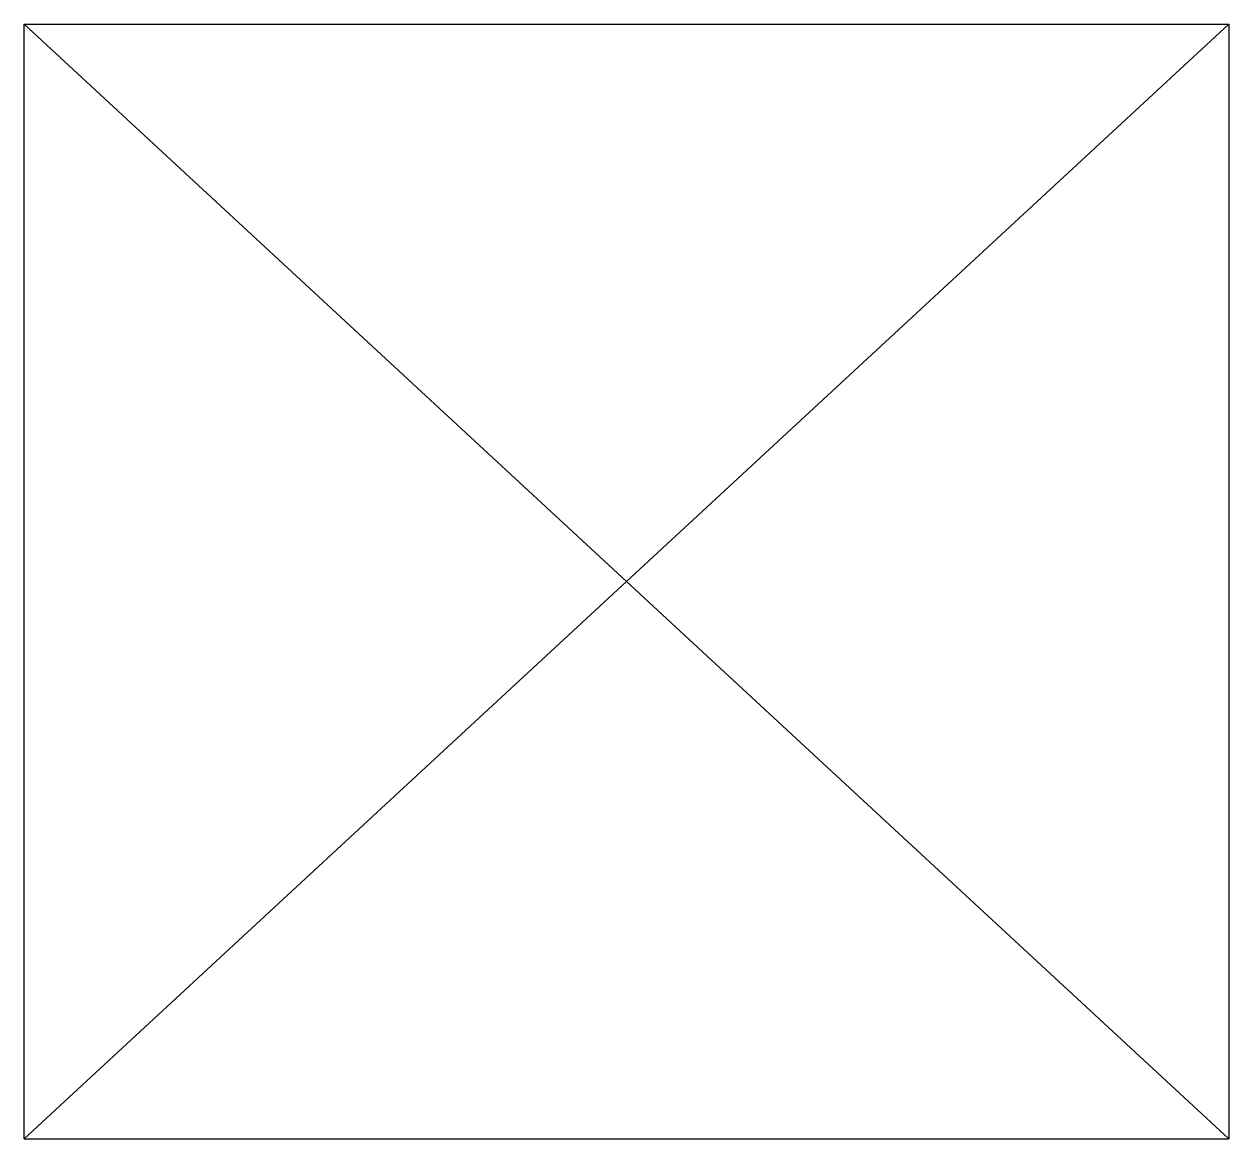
# Model space of a CAD drawing. Header units: metres. Extents: x 13201.04 to 13206.44, y 18532.57 to 18537.57.
import ezdxf

# ---------------------------------------------------------------- set-up
doc = ezdxf.new("R2010")
doc.units = ezdxf.units.M
doc.layers.add('PUB_DIM', color=90, linetype='Continuous')

msp = doc.modelspace()

# ---------------------------------------------------------------- linework, layer by layer
at = {"layer": 'PUB_DIM'}
for p, q in [((13201.04, 18537.57), (13201.04, 18537.57)), ((13201.04, 18537.57), (13206.44, 18537.57)), ((13201.04, 18532.57), (13201.04, 18537.57)), ((13201.04, 18532.57), (13206.44, 18537.57)), ((13201.04, 18537.57), (13206.44, 18532.57)), ((13206.44, 18537.57), (13206.44, 18532.57)), ((13201.04, 18532.57), (13206.44, 18532.57))]:
    msp.add_line(p, q, dxfattribs=at)

doc.saveas('drawing.dxf')
